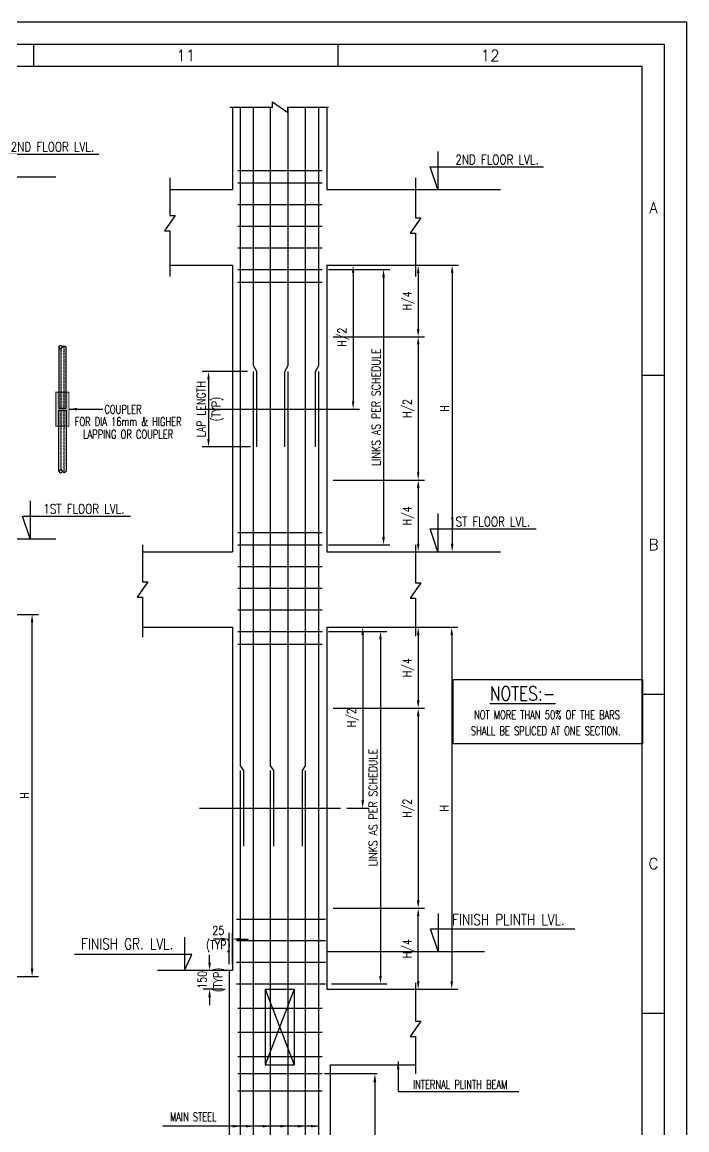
# Model space of a CAD drawing. Extents: x 482149 to 629471, y -388107 to -272741.
# Drawn here: x 608373 to 629471, y -307926 to -272741 of the extents above; entities that cross this region are included whole.
import ezdxf
from ezdxf.enums import TextEntityAlignment as Align
from ezdxf.lldxf.tags import DXFTag

# ---------------------------------------------------------------- set-up
doc = ezdxf.new("R2010")
doc.units = 0
doc.header["$LTSCALE"] = 500
doc.header["$MEASUREMENT"] = 0
doc.layers.get('DEFPOINTS').update_dxf_attribs({"color": 4})
for name, color, linetype in [('CEN', 8, 'CENTER'), ('DIM', 5, 'Continuous'), ('FOOT', 4, 'Continuous'), ('HACTH', 9, 'Continuous'), ('LINE CUT', 8, 'Continuous'), ('LINK', 2, 'Continuous'), ('PNA', 10, 'Continuous'), ('REINFORCEMENT', 6, 'Continuous'), ('S-CONCRET LINE', 4, 'Continuous'), ('S-REINFORCEMENT', 6, 'Continuous'), ('S-TEXT-1', 4, 'Continuous'), ('S-TITLE', 6, 'Continuous'), ('TXT1', 2, 'Continuous')]:
    doc.layers.add(name, color=color, linetype=linetype)
doc.styles.add('ROMAND', font='simplex.shx')
doc.styles.add('ROMANS', font='simplex.shx', dxfattribs={"width": 0.8, "height": 275, "bigfont": 'bigfont.shx'})
tags = doc.linetypes.add('CENTER', pattern=[2, 1.25, -0.25, 0.25, -0.25]).pattern_tags.tags
tags[10:11] = [DXFTag(74, 4), DXFTag(75, 0), DXFTag(340, '0'), DXFTag(46, 1.0), DXFTag(50, 0.0), DXFTag(44, 0.0), DXFTag(45, 0.0)]
tags[8:9] = [DXFTag(74, 4), DXFTag(75, 0), DXFTag(340, '0'), DXFTag(46, 1.0), DXFTag(50, 0.0), DXFTag(44, 0.0), DXFTag(45, 0.0)]
tags[6:7] = [DXFTag(74, 4), DXFTag(75, 0), DXFTag(340, '0'), DXFTag(46, 1.0), DXFTag(50, 0.0), DXFTag(44, 0.0), DXFTag(45, 0.0)]
tags[4:5] = [DXFTag(74, 4), DXFTag(75, 0), DXFTag(340, '0'), DXFTag(46, 1.0), DXFTag(50, 0.0), DXFTag(44, 0.0), DXFTag(45, 0.0)]
doc.dimstyles.new('Copy of INT2TIMES', dxfattribs={"dimtxt": 300, "dimasz": 275, "dimexe": 75, "dimexo": 75, "dimgap": 40, "dimtad": 1, "dimdec": 0, "dimlfac": 0.5, "dimrnd": 5, "dimzin": 0, "dimdsep": 46, "dimtxsty": 'ROMANS', "dimcen": -1, "dimclrd": 5, "dimclre": 5, "dimclrt": 4, "dimadec": 0, "dimazin": 0, "dimtfac": 1, "dimtdec": 0, "dimtix": 1, "dimtofl": 0, "dimtmove": 2, "dimatfit": 3, "dimfxl": 0, "dimtolj": 1, "dimtzin": 0, "dimarcsym": 0})
doc.dimstyles.new('dim25', dxfattribs={"dimtxt": 250, "dimasz": 250, "dimexe": 200, "dimexo": 200, "dimgap": 100, "dimtad": 1, "dimdec": 0, "dimlfac": 0.25, "dimzin": 0, "dimdsep": 46, "dimtxsty": 'ROMANS', "dimcen": 0, "dimclrd": 5, "dimclre": 5, "dimclrt": 4, "dimadec": 0, "dimazin": 0, "dimtfac": 1, "dimtdec": 0, "dimtix": 1, "dimtofl": 0, "dimtmove": 2, "dimatfit": 3, "dimfxl": 0, "dimtolj": 1, "dimtzin": 0, "dimlwd": -1, "dimlwe": -1, "dimarcsym": 0})

# ---------------------------------------------------------------- blocks, each defined once
blk = doc.blocks.new('A1')
at = {"flags": 128}
blk.add_lwpolyline([(0, 0), (82779, 0), (82779, 58231), (0, 58231)], close=True, dxfattribs=at)
at = {"layer": 'PNA'}
for p, q in [((68326, 57739), (68326, 57247)), ((75060, 57739), (75060, 57247)), ((81794, 50420), (82287, 50420)), ((81794, 43358), (82287, 43358)), ((81794, 36296), (82287, 36296))]:
    blk.add_line(p, q, dxfattribs=at)
at = {"layer": 'PNA', "color": 1}
for points in [[(984, 492), (82287, 492), (82287, 57739), (984, 57739)], [(1969, 984), (81794, 984), (81794, 57247), (1969, 57247)]]:
    blk.add_lwpolyline(points, close=True, dxfattribs=at)
at = {"layer": 'PNA', "style": 'ROMANS'}
for s, height, p in [('11', 246.1, (71694, 57493)), ('12', 246.1, (78428, 57493)), ('A', 246, (82041, 54122)), ('B', 246, (82041, 46666)), ('C', 246, (82041, 39604))]:
    blk.add_text(s, height=height, dxfattribs=at).set_placement(p, align=Align.MIDDLE)
blk = doc.blocks.new('*D100')
at = {"layer": 'DEFPOINTS', "color": 0}
for p in [(606690, -291556), (608687, -291556), (606690, -303056)]:
    blk.add_point(p, dxfattribs=at)
at = {"layer": 'DIM', "color": 5}
for p, q in [((606890, -291556), (608887, -291556)), ((608687, -302806), (608687, -291806)), ((606890, -303056), (608887, -303056))]:
    blk.add_line(p, q, dxfattribs=at)
for points in [[(608645, -291806), (608728, -291806), (608687, -291556)], [(608645, -302806), (608728, -302806), (608687, -303056)]]:
    blk.add_solid(points, dxfattribs=at)
at = {"layer": 'DIM', "color": 4, "insert": (608449, -297306), "char_height": 275, "attachment_point": 5, "rotation": 90, "style": 'ROMANS'}
blk.add_mtext('\\A1;H', dxfattribs=at)
blk = doc.blocks.new('*D103')
at = {"layer": 'DEFPOINTS', "color": 0}
for p in [(614948, -302862), (614322, -303462), (614948, -303462)]:
    blk.add_point(p, dxfattribs=at)
at = {"layer": 'DIM', "color": 5}
for p, q in [((614322, -302612), (614322, -302362)), ((614748, -302862), (614122, -302862)), ((614748, -303462), (614122, -303462)), ((614322, -303712), (614322, -303962))]:
    blk.add_line(p, q, dxfattribs=at)
for points in [[(614280, -302612), (614364, -302612), (614322, -302862)], [(614280, -303712), (614364, -303712), (614322, -303462)]]:
    blk.add_solid(points, dxfattribs=at)
at = {"layer": 'DIM', "color": 4, "char_height": 275, "attachment_point": 5, "rotation": 90, "style": 'ROMANS'}
for s, insert in [('\\A1;150', (614084, -303162)), ('\\A1;(TYP)', (614631, -303162))]:
    blk.add_mtext(s, dxfattribs=dict(at, insert=insert))
blk = doc.blocks.new('*D104')
at = {"layer": 'DEFPOINTS', "color": 0, "ltscale": 2}
for p in [(617896, -306141), (617896, -316375), (619567, -316375)]:
    blk.add_point(p, dxfattribs=at)
at = {"layer": 'DIM', "color": 5, "lineweight": -2, "ltscale": 2}
for p, q in [((617971, -306141), (619642, -306141)), ((619567, -306416), (619567, -316100)), ((617971, -316375), (619642, -316375))]:
    blk.add_line(p, q, dxfattribs=at)
at = {"layer": 'DIM', "color": 5, "ltscale": 2}
for points in [[(619522, -306416), (619613, -306416), (619567, -306141)], [(619522, -316100), (619613, -316100), (619567, -316375)]]:
    blk.add_solid(points, dxfattribs=at)
at = {"layer": 'DIM', "color": 4, "ltscale": 2, "insert": (619313, -309986), "char_height": 275, "attachment_point": 5, "rotation": 90, "style": 'ROMANS'}
blk.add_mtext('\\A1;LINKS AS PER SCHEDULE \\P', dxfattribs=at)
blk = doc.blocks.new('*D105')
at = {"layer": 'DEFPOINTS', "color": 0}
for p in [(617896, -292095), (617996, -303289), (619746, -303289)]:
    blk.add_point(p, dxfattribs=at)
at = {"layer": 'DIM', "color": 5}
for p, q in [((618096, -292095), (619946, -292095)), ((619746, -292345), (619746, -303039)), ((618196, -303289), (619946, -303289))]:
    blk.add_line(p, q, dxfattribs=at)
for points in [[(619705, -292345), (619788, -292345), (619746, -292095)], [(619705, -303039), (619788, -303039), (619746, -303289)]]:
    blk.add_solid(points, dxfattribs=at)
at = {"layer": 'DIM', "color": 4, "insert": (619509, -297692), "char_height": 275, "attachment_point": 5, "rotation": 90, "style": 'ROMANS'}
blk.add_mtext('\\A1;LINKS AS PER SCHEDULE', dxfattribs=at)
blk = doc.blocks.new('*D106')
at = {"layer": 'DEFPOINTS', "color": 0}
for p in [(619454, -291962), (619605, -303462), (622007, -303462)]:
    blk.add_point(p, dxfattribs=at)
at = {"layer": 'DIM', "color": 5}
for p, q in [((619654, -291962), (622207, -291962)), ((622007, -292212), (622007, -303212)), ((619805, -303462), (622207, -303462))]:
    blk.add_line(p, q, dxfattribs=at)
for points in [[(621966, -292212), (622049, -292212), (622007, -291962)], [(621966, -303212), (622049, -303212), (622007, -303462)]]:
    blk.add_solid(points, dxfattribs=at)
at = {"layer": 'DIM', "color": 4, "insert": (621770, -297712), "char_height": 275, "attachment_point": 5, "rotation": 90, "style": 'ROMANS'}
blk.add_mtext('\\A1;H', dxfattribs=at)
blk = doc.blocks.new('*D107')
at = {"layer": 'DEFPOINTS', "color": 0}
for p in [(618815, -291962), (618474, -297712), (619181, -297712)]:
    blk.add_point(p, dxfattribs=at)
at = {"layer": 'DIM', "color": 5}
for p, q in [((619015, -291962), (619381, -291962)), ((619181, -292212), (619181, -297462)), ((618674, -297712), (619381, -297712))]:
    blk.add_line(p, q, dxfattribs=at)
for points in [[(619140, -292212), (619223, -292212), (619181, -291962)], [(619140, -297462), (619223, -297462), (619181, -297712)]]:
    blk.add_solid(points, dxfattribs=at)
at = {"layer": 'DIM', "color": 4, "insert": (618872, -294837), "char_height": 275, "attachment_point": 5, "rotation": 90, "style": 'ROMANS'}
blk.add_mtext('\\A1;H/2', dxfattribs=at)
blk = doc.blocks.new('*D108')
at = {"layer": 'DEFPOINTS', "color": 0}
for p in [(619454, -280462), (619454, -289562), (622021, -289562)]:
    blk.add_point(p, dxfattribs=at)
at = {"layer": 'DIM', "color": 5}
for p, q in [((619654, -280462), (622221, -280462)), ((622021, -280712), (622021, -289312)), ((619654, -289562), (622221, -289562))]:
    blk.add_line(p, q, dxfattribs=at)
for points in [[(621979, -280712), (622063, -280712), (622021, -280462)], [(621979, -289312), (622063, -289312), (622021, -289562)]]:
    blk.add_solid(points, dxfattribs=at)
at = {"layer": 'DIM', "color": 4, "insert": (621783, -285012), "char_height": 275, "attachment_point": 5, "rotation": 90, "style": 'ROMANS'}
blk.add_mtext('\\A1;H', dxfattribs=at)
blk = doc.blocks.new('*D109')
at = {"layer": 'DEFPOINTS', "color": 0}
for p in [(617896, -280595), (617896, -289349), (619844, -289349)]:
    blk.add_point(p, dxfattribs=at)
at = {"layer": 'DIM', "color": 5}
for p, q in [((618096, -280595), (620044, -280595)), ((619844, -280845), (619844, -289099)), ((618096, -289349), (620044, -289349))]:
    blk.add_line(p, q, dxfattribs=at)
for points in [[(619802, -280845), (619886, -280845), (619844, -280595)], [(619802, -289099), (619886, -289099), (619844, -289349)]]:
    blk.add_solid(points, dxfattribs=at)
at = {"layer": 'DIM', "color": 4, "insert": (619606, -284972), "char_height": 275, "attachment_point": 5, "rotation": 90, "style": 'ROMANS'}
blk.add_mtext('\\A1;LINKS AS PER SCHEDULE', dxfattribs=at)
blk = doc.blocks.new('*D110')
at = {"layer": 'DEFPOINTS', "color": 0}
for p in [(618048, -280462), (618048, -285034), (618879, -285034)]:
    blk.add_point(p, dxfattribs=at)
at = {"layer": 'DIM', "color": 5}
for p, q in [((618248, -280462), (619079, -280462)), ((618879, -280712), (618879, -284784)), ((618248, -285034), (619079, -285034))]:
    blk.add_line(p, q, dxfattribs=at)
for points in [[(618837, -280712), (618921, -280712), (618879, -280462)], [(618837, -284784), (618921, -284784), (618879, -285034)]]:
    blk.add_solid(points, dxfattribs=at)
at = {"layer": 'DIM', "color": 4, "insert": (618569, -282748), "char_height": 275, "attachment_point": 5, "rotation": 90, "style": 'ROMANS'}
blk.add_mtext('\\A1;H/2', dxfattribs=at)
blk = doc.blocks.new('*D111')
at = {"layer": 'DEFPOINTS', "color": 0}
for p in [(615720, -283834), (614288, -286234), (615820, -286234)]:
    blk.add_point(p, dxfattribs=at)
at = {"layer": 'DIM', "color": 5}
for p, q in [((615520, -283834), (614088, -283834)), ((614288, -284084), (614288, -285984)), ((615620, -286234), (614088, -286234))]:
    blk.add_line(p, q, dxfattribs=at)
for points in [[(614247, -284084), (614330, -284084), (614288, -283834)], [(614247, -285984), (614330, -285984), (614288, -286234)]]:
    blk.add_solid(points, dxfattribs=at)
at = {"layer": 'DIM', "color": 4, "char_height": 275, "rotation": 90, "style": 'ROMANS'}
for s, insert, attachment_point in [('\\A1;LAP LENGTH', (614188, -285034), 8), ('\\A1;(TYP)', (614388, -285034), 2)]:
    blk.add_mtext(s, dxfattribs=dict(at, insert=insert, attachment_point=attachment_point))
blk = doc.blocks.new('*D121')
at = {"layer": 'DEFPOINTS', "color": 0}
for p in [(620249, -280462), (618048, -282737), (620944, -282737)]:
    blk.add_point(p, dxfattribs=at)
at = {"layer": 'DIM', "color": 5}
for p, q in [((620449, -280462), (621144, -280462)), ((620944, -280712), (620944, -282487)), ((618248, -282737), (621144, -282737))]:
    blk.add_line(p, q, dxfattribs=at)
for points in [[(620903, -280712), (620986, -280712), (620944, -280462)], [(620903, -282487), (620986, -282487), (620944, -282737)]]:
    blk.add_solid(points, dxfattribs=at)
at = {"layer": 'DIM', "color": 4, "insert": (620635, -281599), "char_height": 275, "attachment_point": 5, "rotation": 90, "style": 'ROMANS'}
blk.add_mtext('\\A1;H/4', dxfattribs=at)
blk = doc.blocks.new('*D122')
at = {"layer": 'DEFPOINTS', "color": 0}
for p in [(618048, -282737), (618048, -287287), (620944, -287287)]:
    blk.add_point(p, dxfattribs=at)
at = {"layer": 'DIM', "color": 5}
for p, q in [((618248, -282737), (621144, -282737)), ((620944, -282987), (620944, -287037)), ((618248, -287287), (621144, -287287))]:
    blk.add_line(p, q, dxfattribs=at)
for points in [[(620903, -282987), (620986, -282987), (620944, -282737)], [(620903, -287037), (620986, -287037), (620944, -287287)]]:
    blk.add_solid(points, dxfattribs=at)
at = {"layer": 'DIM', "color": 4, "insert": (620635, -285012), "char_height": 275, "attachment_point": 5, "rotation": 90, "style": 'ROMANS'}
blk.add_mtext('\\A1;H/2', dxfattribs=at)
blk = doc.blocks.new('*D123')
at = {"layer": 'DEFPOINTS', "color": 0}
for p in [(618048, -287287), (620402, -289562), (620944, -289562)]:
    blk.add_point(p, dxfattribs=at)
at = {"layer": 'DIM', "color": 5}
for p, q in [((618248, -287287), (621144, -287287)), ((620944, -287537), (620944, -289312)), ((620602, -289562), (621144, -289562))]:
    blk.add_line(p, q, dxfattribs=at)
for points in [[(620903, -287537), (620986, -287537), (620944, -287287)], [(620903, -289312), (620986, -289312), (620944, -289562)]]:
    blk.add_solid(points, dxfattribs=at)
at = {"layer": 'DIM', "color": 4, "insert": (620635, -288424), "char_height": 275, "attachment_point": 5, "rotation": 90, "style": 'ROMANS'}
blk.add_mtext('\\A1;H/4', dxfattribs=at)
blk = doc.blocks.new('*D124')
at = {"layer": 'DEFPOINTS', "color": 0}
for p in [(620249, -291962), (618048, -294537), (620944, -294537)]:
    blk.add_point(p, dxfattribs=at)
at = {"layer": 'DIM', "color": 5}
for p, q in [((620449, -291962), (621144, -291962)), ((620944, -292212), (620944, -294287)), ((618248, -294537), (621144, -294537))]:
    blk.add_line(p, q, dxfattribs=at)
for points in [[(620903, -292212), (620986, -292212), (620944, -291962)], [(620903, -294287), (620986, -294287), (620944, -294537)]]:
    blk.add_solid(points, dxfattribs=at)
at = {"layer": 'DIM', "color": 4, "insert": (620635, -293249), "char_height": 275, "attachment_point": 5, "rotation": 90, "style": 'ROMANS'}
blk.add_mtext('\\A1;H/4', dxfattribs=at)
blk = doc.blocks.new('*D125')
at = {"layer": 'DEFPOINTS', "color": 0}
for p in [(618048, -294537), (618048, -300887), (620944, -300887)]:
    blk.add_point(p, dxfattribs=at)
at = {"layer": 'DIM', "color": 5}
for p, q in [((618248, -294537), (621144, -294537)), ((620944, -294787), (620944, -300637)), ((618248, -300887), (621144, -300887))]:
    blk.add_line(p, q, dxfattribs=at)
for points in [[(620903, -294787), (620986, -294787), (620944, -294537)], [(620903, -300637), (620986, -300637), (620944, -300887)]]:
    blk.add_solid(points, dxfattribs=at)
at = {"layer": 'DIM', "color": 4, "insert": (620635, -297712), "char_height": 275, "attachment_point": 5, "rotation": 90, "style": 'ROMANS'}
blk.add_mtext('\\A1;H/2', dxfattribs=at)
blk = doc.blocks.new('*D203')
at = {"layer": 'DEFPOINTS', "color": 0}
for p in [(614948, -301866), (614948, -302862), (615048, -302862)]:
    blk.add_point(p, dxfattribs=at)
at = {"layer": 'DIM', "color": 5}
for p, q in [((614698, -301866), (614448, -301866)), ((614948, -302662), (614948, -301666)), ((615048, -302662), (615048, -301666)), ((615298, -301866), (615548, -301866))]:
    blk.add_line(p, q, dxfattribs=at)
for points in [[(614698, -301824), (614698, -301908), (614948, -301866)], [(615298, -301824), (615298, -301908), (615048, -301866)]]:
    blk.add_solid(points, dxfattribs=at)
at = {"layer": 'DIM', "color": 4, "insert": (614598, -301866), "char_height": 275, "attachment_point": 5, "style": 'ROMANS'}
blk.add_mtext('\\A1;25\\P(TYP)', dxfattribs=at)
blk = doc.blocks.new('*D216')
at = {"layer": 'DEFPOINTS', "color": 0}
for p in [(618048, -300887), (620944, -300887), (620249, -303462)]:
    blk.add_point(p, dxfattribs=at)
at = {"layer": 'DIM', "color": 5}
for p, q in [((618248, -300887), (621144, -300887)), ((620944, -303212), (620944, -301137)), ((620449, -303462), (621144, -303462))]:
    blk.add_line(p, q, dxfattribs=at)
for points in [[(620903, -301137), (620986, -301137), (620944, -300887)], [(620903, -303212), (620986, -303212), (620944, -303462)]]:
    blk.add_solid(points, dxfattribs=at)
at = {"layer": 'DIM', "color": 4, "insert": (620635, -302174), "char_height": 275, "attachment_point": 5, "rotation": 90, "style": 'ROMANS'}
blk.add_mtext('\\A1;H/4', dxfattribs=at)

msp = doc.modelspace()

# ---------------------------------------------------------------- hatches: boundary and pattern name
at = {"layer": 'DIM'}
h = msp.add_hatch(color=253, dxfattribs=at)
h.dxf.hatch_style = 1
h.paths.add_polyline_path([(609444.289, -284497.942), (609858.512, -284497.942), (609858.512, -285570.144), (609444.289, -285570.144)])
at = {"layer": 'HACTH'}
h = msp.add_hatch(dxfattribs=at)
h.set_pattern_fill('DOTS', color=256, scale=750, angle=90, style=0)
h.set_pattern_definition([(90, (-123825.766, 71273.847), (-46.875, 23.4375), [0, -46.875])])
edge = h.paths.add_edge_path()
edge.add_line((609531.401, -285001.427), (609771.401, -285001.427))
edge.add_line((609771.401, -285001.427), (609771.401, -283061.767))
edge.add_spline(control_points=[(609771.401, -283061.767), (609747.94, -283041.091), (609705.279, -283003.493), (609647.016, -283066.09), (609583.64, -283137.257), (609547.739, -283085.378), (609531.401, -283061.767)], knot_values=[0, 0, 0, 0, 78.745242672, 143.190766965, 228.301876032, 299.388696094, 299.388696094, 299.388696094, 299.388696094], degree=3, periodic=0)
edge.add_line((609531.401, -283072.845), (609531.401, -285001.427))
h = msp.add_hatch(dxfattribs=at)
h.set_pattern_fill('DOTS', color=256, scale=750, angle=90, style=0)
h.set_pattern_definition([(90, (-123825.766, 71468.633), (-46.875, 23.4375), [0, -46.875])])
edge = h.paths.add_edge_path()
edge.add_line((609771.401, -285066.659), (609531.401, -285066.659))
edge.add_line((609531.401, -285066.659), (609531.401, -287006.319))
edge.add_spline(control_points=[(609531.401, -287006.319), (609547.739, -286982.708), (609583.64, -286930.829), (609647.016, -287001.996), (609705.279, -287064.593), (609747.94, -287026.995), (609771.401, -287006.319)], knot_values=[0, 0, 0, 0, 71.086820062, 156.197929129, 220.643453422, 299.388696094, 299.388696094, 299.388696094, 299.388696094], degree=3, periodic=0)
edge.add_line((609771.401, -286994.222), (609771.401, -285066.659))

# ---------------------------------------------------------------- linework, layer by layer
at = {"layer": 'CEN'}
for p, q in [((614003.603, -285034.043), (618473.603, -285034.043)), ((614003.603, -297711.793), (618473.603, -297711.793))]:
    msp.add_line(p, q, dxfattribs=at)
at = {"layer": 'DIM', "color": 3, "linetype": 'Continuous'}
for p, q in [((606746.236, -277655.848), (609444.436, -277655.848)), ((620859.402, -278061.793), (623557.601, -278061.793)), ((606746.236, -289155.848), (609444.436, -289155.848)), ((620859.402, -289561.793), (623557.601, -289561.793)), ((615048.215, -302861.793), (612670.603, -302861.793))]:
    msp.add_line(p, q, dxfattribs=at)
at = {"layer": 'DIM', "color": 3}
msp.add_line((618048.215, -302261.793), (623048.508, -302261.793), dxfattribs=at)
at = {"layer": 'DIM'}
for p, q in [((616088.215, -303461.793), (617008.215, -305861.793)), ((617008.215, -303461.793), (616088.215, -305861.793))]:
    msp.add_line(p, q, dxfattribs=at)
msp.add_lwpolyline([(614960.944, -275443.011), (616318.907, -275443.011), (616318.907, -275276.647), (616805.724, -275609.375), (616805.724, -275443.011), (618099.632, -275443.011)], dxfattribs=at)
at = {"layer": 'DIM', "color": 8}
for points in [[(613059.828, -277684.828), (613059.828, -278877.885), (613226.192, -278877.885), (612893.464, -279364.702), (613059.828, -279364.702), (613059.828, -280823.516)], [(620859.402, -277684.828), (620859.402, -278960.339), (621025.766, -278960.339), (620693.038, -279447.155), (620859.402, -279447.155), (620859.402, -280823.516)], [(612191.117, -289348.833), (612191.117, -290523.881), (612357.481, -290523.881), (612024.753, -291010.698), (612191.117, -291010.698), (612191.117, -292281.878)], [(620859.402, -289348.833), (620859.402, -290550.012), (621025.766, -290550.012), (620693.038, -291036.828), (620859.402, -291036.828), (620859.402, -292240.749)], [(620859.402, -303255.841), (620859.402, -304479.234), (621025.766, -304479.234), (620693.038, -304966.051), (620859.402, -304966.051), (620859.402, -306147.757)]]:
    msp.add_lwpolyline(points, dxfattribs=at)
at = {"layer": 'DIM', "color": 8, "const_width": 30}
msp.add_lwpolyline([(609444.289, -284497.942), (609858.512, -284497.942), (609858.512, -285570.144), (609444.289, -285570.144)], close=True, dxfattribs=at)
at = {"layer": 'FOOT', "linetype": 'Continuous'}
msp.add_lwpolyline([(622050.596, -293619.43), (628058.471, -293619.43), (628058.471, -295660.014), (622050.596, -295660.014)], close=True, dxfattribs=at)
at = {"layer": 'LINE CUT'}
for points in [[(609531.401, -283061.767), (609547.739, -283038.156), (609583.64, -282986.277), (609628.505, -283036.657), (609651.401, -283061.767)], [(609531.401, -287006.319), (609547.739, -287029.93), (609583.64, -287081.809), (609628.505, -287031.429), (609651.401, -287006.319)]]:
    msp.add_open_spline(points, degree=3, knots=[0, 0, 0, 0, 1.184780346, 2.603298855, 2.603298855, 2.603298855, 2.603298855], dxfattribs=at)
for points in [[(609531.401, -283061.767), (609582.273, -283111.419), (609651.401, -283061.767), (609702.869, -283022.983), (609771.401, -283061.767)], [(609531.401, -287006.319), (609582.273, -286956.667), (609651.401, -287006.319), (609702.869, -287045.103), (609771.401, -287006.319)]]:
    msp.add_spline(points, degree=3, dxfattribs=at)
at = {"layer": 'LINK'}
for p, q in [((615215.477, -277448.63), (617896.023, -277448.63)), ((615215.477, -277848.63), (617896.023, -277848.63)), ((615215.477, -278534.63), (617896.023, -278534.63)), ((615215.477, -279220.63), (617896.023, -279220.63)), ((615215.477, -279906.63), (617896.023, -279906.63)), ((615215.477, -280595.177), (617896.023, -280595.177)), ((615215.477, -280995.177), (617896.023, -280995.177)), ((615215.477, -288948.63), (617896.023, -288948.63)), ((615215.477, -289348.63), (617896.023, -289348.63)), ((615215.477, -290034.63), (617896.023, -290034.63)), ((615215.477, -290720.63), (617896.023, -290720.63)), ((615215.477, -291406.63), (617896.023, -291406.63)), ((615215.477, -292095.177), (617896.023, -292095.177)), ((615215.477, -292495.177), (617896.023, -292495.177)), ((615171.977, -301230.879), (617996.023, -301230.879)), ((615171.977, -301916.879), (617996.023, -301916.879)), ((615171.977, -302602.879), (617996.023, -302602.879)), ((615175.477, -303288.879), (617996.023, -303288.879)), ((615215.477, -304057.204), (617896.023, -304057.204)), ((615215.477, -304825.529), (617896.023, -304825.529)), ((615215.477, -305593.854), (617896.023, -305593.854)), ((615215.477, -306141.033), (617896.023, -306141.033)), ((615215.477, -306688.213), (617896.023, -306688.213))]:
    msp.add_line(p, q, dxfattribs=at)
at = {"layer": 'REINFORCEMENT'}
for points in [[(609531.401, -283061.767), (609531.401, -285001.427), (609771.401, -285001.427), (609771.401, -283061.767)], [(609531.401, -287006.319), (609531.401, -285066.659), (609771.401, -285066.659), (609771.401, -287006.319)]]:
    msp.add_lwpolyline(points, dxfattribs=at)
at = {"layer": 'S-CONCRET LINE', "color": 130, "linetype": 'Continuous'}
for p, q in [((615048.215, -275435.769), (615048.215, -278061.793)), ((618048.215, -275435.769), (618048.215, -278061.793)), ((613059.828, -278061.793), (615048.215, -278061.793)), ((618048.215, -278061.793), (620859.402, -278061.793)), ((613059.828, -280461.793), (615048.215, -280461.793)), ((615048.215, -280461.793), (615048.215, -289561.793)), ((618048.215, -280461.793), (618048.215, -289561.793)), ((618048.215, -280461.793), (620859.402, -280461.793)), ((612191.117, -289561.793), (615048.215, -289561.793)), ((618048.215, -289561.793), (620859.402, -289561.793)), ((612191.117, -291961.793), (615048.215, -291961.793)), ((615048.215, -291961.793), (615048.215, -302861.793)), ((618048.215, -291961.793), (618048.215, -303461.793)), ((618048.215, -291961.793), (620859.402, -291961.793)), ((614948.215, -302861.793), (614948.215, -312775.053)), ((616088.215, -303461.793), (617008.215, -303461.793)), ((616088.215, -303461.793), (616088.215, -305861.793)), ((617008.215, -303461.793), (617008.215, -305861.793)), ((618048.215, -303461.793), (620859.402, -303461.793)), ((616088.215, -305861.793), (617008.215, -305861.793)), ((618148.215, -305861.793), (620859.402, -305861.793)), ((618148.215, -305861.793), (618148.215, -312775.053))]:
    msp.add_line(p, q, dxfattribs=at)
at = {"layer": 'S-REINFORCEMENT'}
for p, q in [((615308.215, -296361.793), (615308.215, -275435.769)), ((615719.99, -283648.043), (615719.99, -275435.769)), ((616258.408, -296361.793), (616258.408, -275435.769)), ((616813.234, -283648.043), (616813.234, -275435.769)), ((617365.846, -296361.793), (617365.846, -275435.769)), ((617788.215, -283648.043), (617788.215, -275435.769)), ((615819.99, -283834.043), (615719.99, -283648.043)), ((615719.99, -294698.323), (615719.99, -283834.043)), ((615819.99, -286234.043), (615819.99, -283834.043)), ((616713.234, -283834.043), (616813.234, -283648.043)), ((616713.234, -286234.043), (616713.234, -283834.043)), ((616813.234, -296511.793), (616813.234, -283834.043)), ((617688.215, -283834.043), (617788.215, -283648.043)), ((617688.215, -286234.043), (617688.215, -283834.043)), ((617788.215, -296907.888), (617788.215, -283834.043)), ((615719.99, -316580.319), (615719.99, -294698.323)), ((615408.215, -296511.793), (615308.215, -296361.793)), ((615308.215, -316616.053), (615308.215, -296511.793)), ((615408.215, -298911.793), (615408.215, -296511.793)), ((616358.408, -296511.793), (616258.408, -296361.793)), ((616258.408, -316580.319), (616258.408, -296511.793)), ((616358.408, -298911.793), (616358.408, -296511.793)), ((616813.234, -316580.319), (616813.234, -296511.793)), ((617265.846, -296511.793), (617365.846, -296361.793)), ((617265.846, -298911.793), (617265.846, -296511.793)), ((617365.846, -316580.319), (617365.846, -296511.793)), ((617788.215, -316616.053), (617788.215, -296907.888)), ((616813.234, -305939.333), (616813.234, -303560.965))]:
    msp.add_line(p, q, dxfattribs=at)
at = {"layer": 'TXT1'}
for points in [[(607452.788, -276443.613), (607452.788, -277655.848), (607207.243, -276934.137), (610807.717, -276934.137)], [(621565.954, -276849.558), (621565.954, -278061.793), (621320.408, -277340.083), (624920.883, -277340.083)], [(608630.578, -287943.613), (608630.578, -289155.848), (608385.033, -288434.137), (611806.507, -288434.137)], [(621565.954, -288349.558), (621565.954, -289561.793), (621320.408, -288840.083), (624685.883, -288840.083)], [(621578.454, -301049.558), (621578.454, -302261.793), (621332.908, -301540.083), (625920.849, -301540.083)], [(613523.767, -301811.221), (613523.767, -302861.793), (613753.371, -302352.987), (610030.171, -302352.987)]]:
    msp.add_lwpolyline(points, dxfattribs=at)

# ---------------------------------------------------------------- block references
at = {"xscale": 1.434849416022188, "yscale": 1.434849416022188, "zscale": 1.434849416022188}
msp.add_blockref('A1', (510695.778, -356294.5), dxfattribs=at)

# ---------------------------------------------------------------- texts
at = {"layer": 'S-TEXT-1', "linetype": 'ByBlock', "style": 'ROMANS', "width": 0.7}
for s, p in [('COUPLER', (611573.691, -285041.495)), ('FOR DIA 16mm & HIGHER', (611736.539, -285430.524)), ('LAPPING OR COUPLER', (611736.539, -285832.337)), (' NOT MORE THAN 50% OF THE BARS', (624966.32, -294745.171)), ('SHALL BE SPLICED AT ONE SECTION.', (624992.397, -295254.359)), ('MAIN STEEL', (613804.472, -307511.938))]:
    msp.add_text(s, height=275, dxfattribs=at).set_placement(p, align=Align.MIDDLE)
at = {"layer": 'S-TEXT-1', "style": 'ROMANS', "width": 0.7}
msp.add_text('INTERNAL PLINTH BEAM', height=275, dxfattribs=at).set_placement((622277.308, -306486.893), align=Align.MIDDLE)
at = {"layer": 'S-TITLE', "style": 'ROMANS', "width": 0.8}
msp.add_text('%%UNOTES:-', height=450, dxfattribs=at).set_placement((624256.901, -294288.619), align=Align.CENTER)
at = {"layer": 'TXT1', "style": 'ROMAND', "width": 0.8}
for s, p in [('2ND FLOOR LVL.', (609332.688, -276851.802)), ('2ND FLOOR LVL.', (623445.854, -277257.747)), ('1ST FLOOR LVL.', (610331.478, -288351.802)), ('1ST FLOOR LVL.', (623210.854, -288757.747))]:
    msp.add_text(s, height=300, dxfattribs=at).set_placement(p, align=Align.CENTER)
for s, p in [('FINISH PLINTH LVL.', (623808.164, -301250.064)), ('FINISH GR. LVL.', (611706.555, -302019.968))]:
    msp.add_text(s, height=350, dxfattribs=at).set_placement(p, align=Align.MIDDLE)

# ---------------------------------------------------------------- dimensions: what is measured, and where the dimension line sits
at = {"layer": 'DIM'}
for base, p1, p2, angle, text, picture, middle in [((619843.849, -289348.63), (617896.023, -280595.177), (617896.023, -289348.63), 90, 'LINKS AS PER SCHEDULE', '*D109', (619606.349, -284971.904)), ((618878.849, -285034.043), (618048.215, -280461.793), (618048.215, -285034.043), 90, 'H/2', '*D110', (618569.326, -282747.918)), ((620944.451, -282736.793), (620249.336, -280461.793), (618048.215, -282736.793), 90, 'H/4', '*D121', (620634.927, -281599.293)), ((622020.927, -289561.793), (619453.808, -280461.793), (619453.808, -289561.793), 90, 'H', '*D108', (621783.427, -285011.793)), ((620944.451, -287286.793), (618048.215, -282736.793), (618048.215, -287286.793), 90, 'H/2', '*D122', (620634.927, -285011.793)), ((614288.349, -286234.043), (615719.99, -283834.043), (615819.99, -286234.043), 90, 'LAP LENGTH\\X(TYP)', '*D111', (614288.349, -285034.043)), ((620944.451, -289561.793), (618048.215, -287286.793), (620401.905, -289561.793), 90, 'H/4', '*D123', (620634.927, -288424.293)), ((608686.638, -291555.848), (606689.743, -303055.848), (606689.743, -291555.848), 90, 'H', '*D100', (608449.138, -297305.848)), ((620944.451, -294536.793), (620249.336, -291961.793), (618048.215, -294536.793), 90, 'H/4', '*D124', (620634.927, -293249.293)), ((619181.232, -297711.793), (618814.723, -291961.793), (618473.603, -297711.793), 90, 'H/2', '*D107', (618871.708, -294836.793)), ((622007.477, -303461.793), (619453.808, -291961.793), (619604.924, -303461.793), 90, 'H', '*D106', (621769.977, -297711.793)), ((619746.349, -303288.879), (617896.023, -292095.177), (617996.023, -303288.879), 90, 'LINKS AS PER SCHEDULE', '*D105', (619508.849, -297692.028)), ((620944.451, -300886.793), (618048.215, -294536.793), (618048.215, -300886.793), 90, 'H/2', '*D125', (620634.927, -297711.793)), ((620944.451, -300886.793), (620249.336, -303461.793), (618048.215, -300886.793), 270, 'H/4', '*D216', (620634.927, -302174.293)), ((614321.849, -303461.793), (614948.215, -302861.793), (614948.215, -303461.793), 90, '<>\\X(TYP)', '*D103', (614321.849, -303161.793))]:
    dim = msp.add_linear_dim(base=base, p1=p1, p2=p2, angle=angle, text=text, dimstyle='dim25', dxfattribs=at)
    dim.commit()
    dim.dimension.update_dxf_attribs({"geometry": picture, "text_midpoint": middle})
dim = msp.add_linear_dim(base=(614948.215, -301865.863), p1=(615048.215, -302861.793), p2=(614948.215, -302861.793), text='<>\\X(TYP)', dimstyle='dim25', dxfattribs=at)
dim.commit()
dim.dimension.update_dxf_attribs({"geometry": '*D203', "text_midpoint": (614598.232, -301865.863), "dimtype": 160})
at = {"layer": 'DIM', "ltscale": 2}
dim = msp.add_linear_dim(base=(619567.349, -316375.053), p1=(617896.023, -306141.033), p2=(617896.023, -316375.053), angle=90, text='LINKS AS PER SCHEDULE \\X', dimstyle='Copy of INT2TIMES', override={"dimtxt": 275, "dimtmove": 1}, dxfattribs=at)
dim.commit()
dim.dimension.update_dxf_attribs({"geometry": '*D104', "text_midpoint": (619313, -309986.5), "dimtype": 160})

# ---------------------------------------------------------------- leaders
at = {"layer": 'DIM'}
for points in [[(609858.512, -285034.043), (610931.385, -285034.043)], [(620308.849, -305750.953), (620308.849, -306702.953), (624134.349, -306702.953)], [(615308.215, -307810.97), (612836.349, -307810.97)], [(617365.846, -307810.97), (613016.48, -307810.97)], [(615719.99, -307810.97), (613248.125, -307810.97)], [(617788.215, -307810.97), (613438.849, -307810.97)], [(616258.408, -307810.97), (613786.543, -307810.97)], [(616813.234, -307810.97), (614341.369, -307810.97)]]:
    msp.add_leader(points, dimstyle='dim25', dxfattribs=at)

doc.saveas('drawing.dxf')
